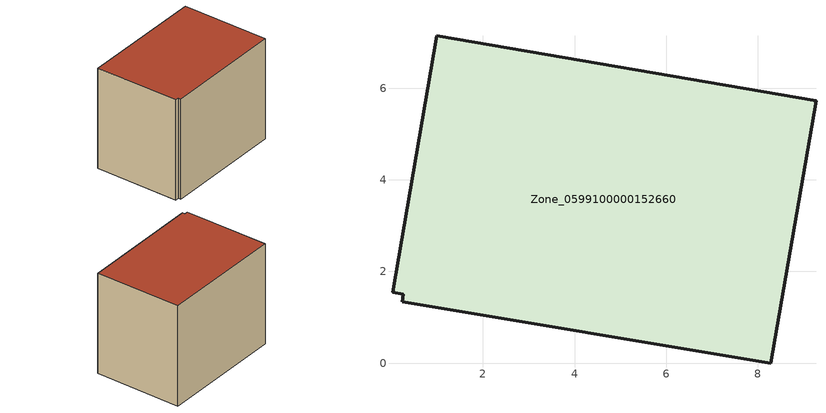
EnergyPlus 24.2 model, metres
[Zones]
Zone_0599100000152660
 floor ground (C_G): 8.28,0 0.24,1.34 0.27,1.5 0.03,1.55 0.99,7.14 9.27,5.72 z0
 wall outside (C_F): 8.28,0 9.27,5.72 0.99,7.14 0.03,1.55 0.27,1.5 0.24,1.34 8.28,0 z0:6.88
 roof outside (C_R): 0.24,1.34 8.28,0 9.27,5.72 0.99,7.14 0.03,1.55 0.27,1.5 z6.88
[BUILDING]
Pand.0599100000152660: North Axis=0; Terrain=City; Loads Convergence Tolerance Value=0.04; Temperature Convergence Tolerance Value=0.4; Solar Distribution=FullExterior; Maximum Number of Warmup Days=25; Minimum Number of Warmup Days=1
[Site:Location]
Rotterdam.The.Hague.AP_ZH_NLD Design_Conditions: Latitude=51.96; Longitude=4.45; Time Zone=1; Elevation=-4.5
[SITE:GROUNDTEMPERATURE:BUILDINGSURFACE]
18, 18, 18, 18, 18, 18, 18, 18, 18, 18, 18, 18
[MATERIAL] Thermal Absorptance=0.9; Solar Absorptance=0.7; Visible Absorptance=0.7
Name | Roughness | Thickness | Conductivity | Density | Specific Heat
G.TC.1946-1964 | MediumSmooth | 0.15 | 1 | 540 | 1210
F.TC.1946-1964 | Rough | 0.3 | 0.857143 | 1920 | 840
R.TC.1946-1964 | MediumRough | 0.2 | 0.235294 | 1500 | 1000
[CONSTRUCTION]
C_G: G.TC.1946-1964
C_F: F.TC.1946-1964
C_R: R.TC.1946-1964
[ZONE]
Zone_0599100000152660: Type=1; Multiplier=1; Ceiling Height=Autocalculate; Volume=Autocalculate; Floor Area=autocalculate; Part of Total Floor Area=Yes
[ZONEINFILTRATION:DESIGNFLOWRATE]
Infil_Zone_0599100000152660: Zone or ZoneList or Space or SpaceList=Zone_0599100000152660; Schedule=AlwaysOn; Design Flow Rate Calculation Method=Flow/Area; Flow Rate per Floor Area=0.003; Constant Term Coefficient=1; Temperature Term Coefficient=0; Velocity Term Coefficient=0; Velocity Squared Term Coefficient=0
[HVACTEMPLATE:ZONE:IDEALLOADSAIRSYSTEM]
Zone_0599100000152660: Maximum Heating Supply Air Temperature=50; Minimum Cooling Supply Air Temperature=13; Maximum Heating Supply Air Humidity Ratio=0.0156; Minimum Cooling Supply Air Humidity Ratio=0.0077; Heating Limit=NoLimit; Cooling Limit=NoLimit; Dehumidification Control Type=ConstantSensibleHeatRatio; Cooling Sensible Heat Ratio=0.7; Dehumidification Setpoint=60; Humidification Control Type=None; Humidification Setpoint=30; Outdoor Air Method=None; Outdoor Air Flow Rate per Person=0.00944; Outdoor Air Flow Rate per Zone Floor Area=0; Outdoor Air Flow Rate per Zone=0; Demand Controlled Ventilation Type=None; Outdoor Air Economizer Type=NoEconomizer; Heat Recovery Type=None; Sensible Heat Recovery Effectiveness=0.7; Latent Heat Recovery Effectiveness=0.65
[ZONECONTROL:THERMOSTAT]
ThermostatControl_Zone_0599100000152660: Zone or ZoneList=Zone_0599100000152660; Control Type Schedule=DualSetpointControlType; Control 1=Thermostat_Zone_0599100000152660; Temperature Difference Between Cutout And Setpoint=0
[THERMOSTATSETPOINT:DUALSETPOINT]
Thermostat_Zone_0599100000152660: Heating Setpoint Temperature Schedule=HeatingSetpoint_Zone_0599100000152660; Cooling Setpoint Temperature Schedule=CoolingSetpoint_Zone_0599100000152660
[SCHEDULE:COMPACT]
HeatingSetpoint_Zone_0599100000152660: Through: 12/31, For: AllDays, Until: 24:00, 21
CoolingSetpoint_Zone_0599100000152660: Through: 12/31, For: AllDays, Until: 24:00, 24
DualSetpointControlType: Through: 12/31, For: AllDays, Until: 24:00, 4
AlwaysOn: Through: 12/31, For: AllDays, Until: 24:00, 1
